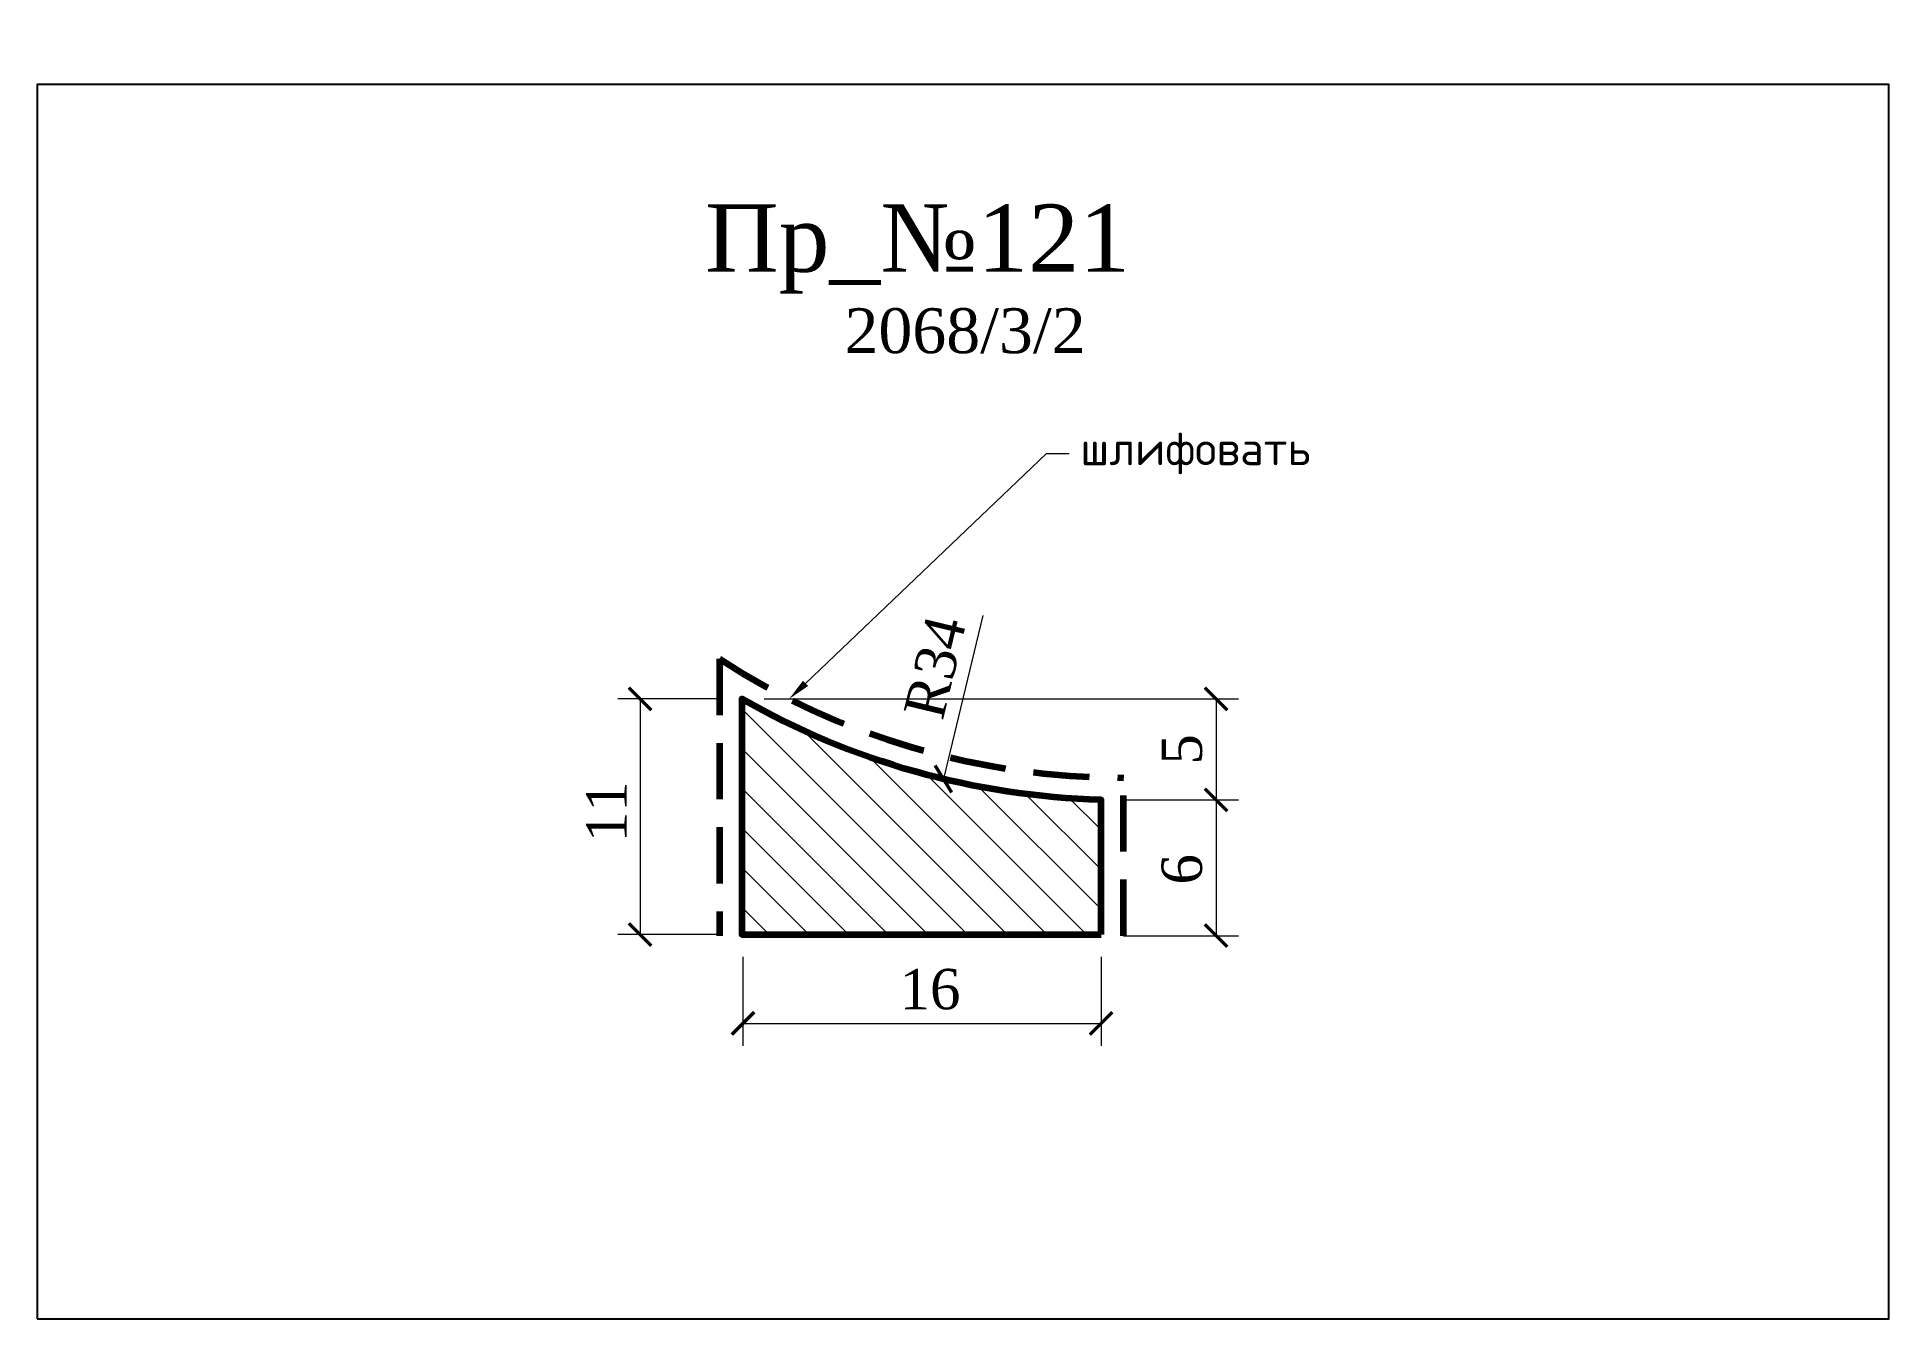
# Model space of a CAD drawing. Header units: millimetres. Extents: x 303885.5 to 303968, y -90866.5 to -90809.4.
import ezdxf
from ezdxf import colors
from ezdxf.entities.mleader import LeaderData, LeaderLine
from ezdxf.math import Vec2, Vec3

# ---------------------------------------------------------------- set-up
doc = ezdxf.new("R2010")
doc.units = ezdxf.units.MM
doc.header["$MEASUREMENT"] = 0
doc.linetypes.add('HIDDEN', pattern=[0.375, 0.25, -0.125])
doc.layers.add('Outside panel', color=7, linetype='Continuous', lineweight=18, true_color=0x7f5e57)
for name, color, linetype, lineweight in [('линия 15', 7, 'Continuous', 15), ('линия 50', 1, 'Continuous', 211), ('служебный слой РАЗМЕРЫ', 7, 'Continuous', 9)]:
    doc.layers.add(name, color=color, linetype=linetype, lineweight=lineweight)
doc.layers.add('размеры в модели', color=7, linetype='Continuous')
doc.styles.add('ELECT', font='times.ttf')
doc.styles.get("Standard").update_dxf_attribs({"font": 'times.ttf'})
doc.styles.add('ЕСКД профили текст', font='isocpeur.ttf')
doc.dimstyles.new('M_1', dxfattribs={"dimtxt": 1.8, "dimasz": 1, "dimexe": 1, "dimexo": 1, "dimgap": 0.6, "dimtad": 1, "dimdec": 0, "dimdsep": 46, "dimtxsty": 'Standard', "dimblk": 'ARCHTICK', "dimcen": -5, "dimclrd": 7, "dimclre": 7, "dimclrt": 7, "dimadec": 0, "dimazin": 0, "dimtfac": 1, "dimtdec": 0, "dimtmove": 0, "dimatfit": 3, "dimfxl": 1, "dimtolj": 1, "dimtzin": 0, "dimlwd": 5, "dimlwe": 5, "dimarcsym": 0})

# ---------------------------------------------------------------- blocks, each defined once
blk = doc.blocks.new('_ArchTick')
at = {"color": 0, "linetype": 'ByBlock', "const_width": 0.15}
blk.add_lwpolyline([(-0.5, -0.5), (0.5, 0.5)], dxfattribs=at)
blk = doc.blocks.new('*D6')
at = {"layer": 'Defpoints', "color": 0, "ltscale": 1000, "transparency": 16777216}
for p in [(303933.86, -90809.394), (303925.91, -90842.451)]:
    blk.add_point(p, dxfattribs=at)
at = {"layer": 'линия 15', "color": 7, "lineweight": 5, "ltscale": 1000, "transparency": 16777216}
blk.add_line((303927.662, -90835.166), (303925.91, -90842.451), dxfattribs=at)
at = {"layer": 'линия 15', "color": 7, "lineweight": 5, "ltscale": 1000, "transparency": 16777216, "rotation": 256.4770594228587}
blk.add_blockref('_ArchTick', (303925.91, -90842.451), dxfattribs=at)
at = {"layer": 'линия 15', "color": 7, "ltscale": 1000, "transparency": 16777216, "insert": (303925.546, -90837.482), "char_height": 1.8, "attachment_point": 5, "rotation": 76.47706}
blk.add_mtext('\\A1;R34', dxfattribs=at)
blk = doc.blocks.new('*D5')
at = {"layer": 'Defpoints', "color": 0, "ltscale": 1000, "transparency": 16777216}
for p in [(303916.934, -90838.881), (303932.934, -90843.381), (303938.058, -90843.381)]:
    blk.add_point(p, dxfattribs=at)
at = {"layer": 'линия 15', "color": 7, "lineweight": 5, "ltscale": 1000, "transparency": 16777216}
for p, q in [((303917.934, -90838.881), (303939.058, -90838.881)), ((303938.058, -90838.881), (303938.058, -90843.381)), ((303933.934, -90843.381), (303939.058, -90843.381))]:
    blk.add_line(p, q, dxfattribs=at)
for p, rotation in [((303938.058, -90838.881), 90), ((303938.058, -90843.381), 270)]:
    blk.add_blockref('_ArchTick', p, dxfattribs=dict(at, rotation=rotation))
at = {"layer": 'линия 15', "color": 7, "ltscale": 1000, "transparency": 16777216, "insert": (303936.542, -90841.131), "char_height": 1.8, "attachment_point": 5, "rotation": 90}
blk.add_mtext('\\A1;5', dxfattribs=at)
blk = doc.blocks.new('*D4')
at = {"layer": 'Defpoints', "color": 0, "ltscale": 1000, "transparency": 16777216}
for p in [(303932.934, -90843.381), (303932.934, -90849.432), (303938.058, -90849.432)]:
    blk.add_point(p, dxfattribs=at)
at = {"layer": 'размеры в модели', "color": 7, "lineweight": 5, "ltscale": 1000, "transparency": 16777216}
for p, q in [((303933.934, -90843.381), (303939.058, -90843.381)), ((303938.058, -90843.381), (303938.058, -90849.432)), ((303933.934, -90849.432), (303939.058, -90849.432))]:
    blk.add_line(p, q, dxfattribs=at)
for p, rotation in [((303938.058, -90843.381), 90), ((303938.058, -90849.432), 270)]:
    blk.add_blockref('_ArchTick', p, dxfattribs=dict(at, rotation=rotation))
at = {"layer": 'размеры в модели', "color": 7, "ltscale": 1000, "transparency": 16777216, "insert": (303936.542, -90846.476), "char_height": 1.8, "attachment_point": 5, "rotation": 90}
blk.add_mtext('\\A1;6', dxfattribs=at)
blk = doc.blocks.new('*D2')
at = {"layer": 'Defpoints', "color": 0, "ltscale": 1000, "transparency": 16777216}
for p in [(303916.984, -90849.381), (303932.934, -90849.381), (303932.934, -90853.339)]:
    blk.add_point(p, dxfattribs=at)
at = {"layer": 'размеры в модели', "color": 7, "lineweight": 5, "ltscale": 1000, "transparency": 16777216}
for p, q in [((303916.984, -90850.381), (303916.984, -90854.339)), ((303932.934, -90850.381), (303932.934, -90854.339)), ((303916.984, -90853.339), (303932.934, -90853.339))]:
    blk.add_line(p, q, dxfattribs=at)
at = {"layer": 'размеры в модели', "color": 7, "lineweight": 5, "ltscale": 1000, "transparency": 16777216, "rotation": 180}
blk.add_blockref('_ArchTick', (303916.984, -90853.339), dxfattribs=at)
at = {"layer": 'размеры в модели', "color": 7, "lineweight": 5, "ltscale": 1000, "transparency": 16777216}
blk.add_blockref('_ArchTick', (303932.934, -90853.339), dxfattribs=at)
at = {"layer": 'размеры в модели', "color": 7, "ltscale": 1000, "transparency": 16777216, "insert": (303925.314, -90851.824), "char_height": 1.8, "attachment_point": 5}
blk.add_mtext('\\A1;16', dxfattribs=at)
blk = doc.blocks.new('*D3')
at = {"layer": 'Defpoints', "color": 0, "ltscale": 1000, "transparency": 16777216}
for p in [(303916.934, -90838.881), (303912.401, -90849.381), (303916.934, -90849.381)]:
    blk.add_point(p, dxfattribs=at)
at = {"layer": 'размеры в модели', "color": 7, "lineweight": 5, "ltscale": 1000, "transparency": 16777216}
for p, q in [((303915.934, -90838.881), (303911.401, -90838.881)), ((303912.401, -90838.881), (303912.401, -90849.381)), ((303915.934, -90849.381), (303911.401, -90849.381))]:
    blk.add_line(p, q, dxfattribs=at)
for p, rotation in [((303912.401, -90838.881), 90), ((303912.401, -90849.381), 270)]:
    blk.add_blockref('_ArchTick', p, dxfattribs=dict(at, rotation=rotation))
at = {"layer": 'размеры в модели', "color": 7, "ltscale": 1000, "transparency": 16777216, "insert": (303910.901, -90843.909), "char_height": 1.8, "attachment_point": 5, "rotation": 90}
blk.add_mtext('\\A1;11', dxfattribs=at)

msp = doc.modelspace()

# ---------------------------------------------------------------- hatches: boundary and pattern name
at = {"layer": 'Outside panel', "ltscale": 1000}
h = msp.add_hatch(dxfattribs=at)
h.set_pattern_fill('ANSI31', color=256, scale=10, angle=90)
h.set_pattern_definition([(135, (-6184.396, -381.2755), (-0.8838834765, -0.8838834765), [])])
h.paths.add_polyline_path([(303932.934, -90843.381, -0.124094), (303916.934, -90838.881), (303916.934, -90849.381), (303932.934, -90849.381)])

# ---------------------------------------------------------------- linework, layer by layer
at = {"color": 6, "ltscale": 1000}
msp.add_lwpolyline([(303885.535, -90866.51), (303968.035, -90866.51), (303968.035, -90811.51), (303885.535, -90811.51)], close=True, dxfattribs=at)
at = {"layer": 'линия 50', "color": 1, "linetype": 'HIDDEN', "ltscale": 10, "true_color": 0xff0909}
msp.add_lwpolyline([(303933.934, -90849.432), (303933.934, -90842.394, -0.145132), (303915.934, -90837.101), (303915.934, -90849.432)], format="xyb", dxfattribs=at)
at = {"layer": 'линия 50', "color": 7}
msp.add_lwpolyline([(303932.934, -90849.381), (303932.934, -90843.381, -0.124094), (303916.934, -90838.881), (303916.934, -90849.381)], format="xyb", close=True, dxfattribs=at)

# ---------------------------------------------------------------- texts
at = {"color": 5, "ltscale": 1000, "style": 'ELECT'}
msp.add_text('Пр_№121', height=3, dxfattribs=at).set_placement((303915.3, -90819.851))
at = {"color": 7, "ltscale": 1000, "style": 'ELECT'}
msp.add_text('2068/3/2', height=2, dxfattribs=at).set_placement((303921.507, -90823.478))

# ---------------------------------------------------------------- dimensions: what is measured, and where the dimension line sits
at = {"layer": 'линия 15', "color": 5, "ltscale": 1000}
dim = msp.add_radius_dim(center=(303933.86, -90809.394), mpoint=(303925.91, -90842.451), dimstyle='M_1', dxfattribs=at)
dim.commit()
dim.dimension.update_dxf_attribs({"geometry": '*D6', "text_midpoint": (303927.019, -90837.836), "dimtype": 132})
dim = msp.add_linear_dim(base=(303938.057950145, -90843.381373411), p1=(303916.933742969, -90838.881373411), p2=(303932.933742968, -90843.381373411), angle=90, dimstyle='M_1', dxfattribs=at)
dim.commit()
dim.dimension.update_dxf_attribs({"geometry": '*D5', "text_midpoint": (303938.057950145, -90841.131373411), "dimtype": 128})
at = {"layer": 'размеры в модели', "color": 0, "ltscale": 1000}
for base, p1, p2, picture, middle in [((303912.400668809, -90849.381373411), (303916.933742969, -90838.881373411), (303916.933742969, -90849.381373411), '*D3', (303912.400668809, -90843.908950042)), ((303938.058, -90849.432), (303932.934, -90843.381), (303932.934, -90849.432), '*D4', (303938.058, -90846.476))]:
    dim = msp.add_linear_dim(base=base, p1=p1, p2=p2, angle=90, dimstyle='M_1', override={"dimtxt": 1.8}, dxfattribs=at)
    dim.commit()
    dim.dimension.update_dxf_attribs({"geometry": picture, "text_midpoint": middle, "dimtype": 128})
dim = msp.add_linear_dim(base=(303932.934, -90853.339), p1=(303916.984, -90849.381), p2=(303932.934, -90849.381), dimstyle='M_1', override={"dimtxt": 1.8}, dxfattribs=at)
dim.commit()
dim.dimension.update_dxf_attribs({"geometry": '*D2', "text_midpoint": (303925.314, -90853.339), "dimtype": 128})

# ---------------------------------------------------------------- leaders
at = {"layer": 'служебный слой РАЗМЕРЫ'}
ml = msp.add_multileader_mtext('Standard', dxfattribs=at)
ml.set_content('\\A1;шлифовать', color=256, style='ЕСКД профили текст')
ml.set_leader_properties(color=256, linetype='ByLayer', lineweight=-1)
ml.build(insert=Vec2(0, 0))
ml.multileader.update_dxf_attribs({"dogleg_length": 1, "arrow_head_size": 1})
ctx = ml.context
ctx.base_point, ctx.char_height, ctx.arrow_head_size, ctx.landing_gap_size, ctx.plane_origin = Vec3(303931.508, -90827.946), 1.5, 1, 0.5, Vec3(303944.983, -90801.777)
notes = []
notes.append((ctx, [(1, (1, 1, 0), (303930.508, -90827.946), (1, 0), 1, [(0, [(303919.045, -90838.881)], 0, [])])]))
ctx.mtext.insert, ctx.mtext.flow_direction = Vec3(303932.008, -90826.971), 5
for ctx, leaders in notes:
    for number, flags, end, landing, length, lines in leaders:
        leader = LeaderData()
        leader.index, (leader.has_last_leader_line, leader.has_dogleg_vector, leader.attachment_direction) = number, flags
        leader.last_leader_point, leader.dogleg_vector, leader.dogleg_length = Vec3(end), Vec3(landing), length
        for number, points, colour, breaks in lines:
            line = LeaderLine()
            line.index, line.vertices, line.color, line.breaks = number, Vec3.list(points), colors.encode_raw_color(colour), breaks
            leader.lines.append(line)
        ctx.leaders.append(leader)

doc.saveas('drawing.dxf')
